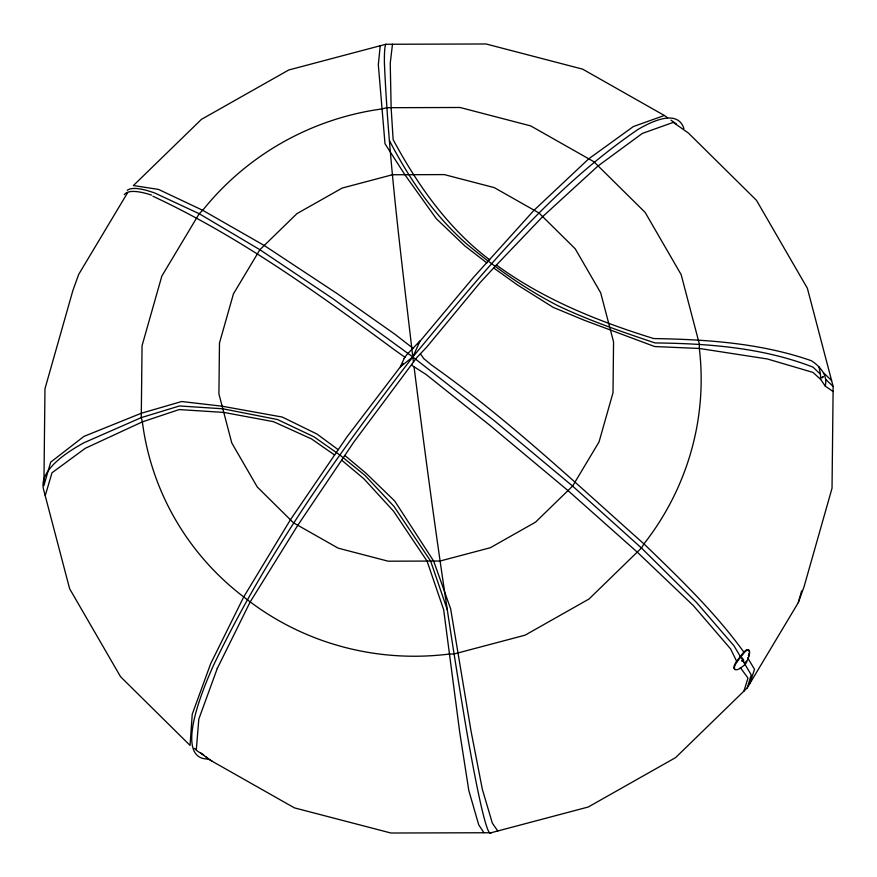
<?xml version="1.0" encoding="UTF-8"?>
<svg xmlns="http://www.w3.org/2000/svg" width="877" height="877" viewBox="0 0 877 877"><rect width="100%" height="100%" fill="white"/><g stroke="black" fill="none" stroke-linecap="round" stroke-linejoin="round"><path stroke-width="1.32" d="M217.277 668.493L250.186 601.918L297.796 525.268L353.837 442.052L416.805 357.575L426.693 347.139L480.179 282.504L495.22 266.279L542.677 216.63L598.092 165.906L642.304 133.436L673.273 122.385L688.467 133.096L756.467 200.307L807.377 288.281L833.15 386.483L832.032 488.237L804.088 586.603L798.278 602.652L747.226 687.919L675.586 757.618L588.248 807.015L491.153 832.733L390.923 833.018L294.387 807.86L208.123 758.967L205.777 756.643M496.415 265.029C543.51 299.463 598.257 321.377 653.661 338.555C706.84 339.443 760.798 343.06 811.357 360.721C819.798 366.126 828.052 375.312 825.235 386.066L833.095 391.526M380.212 45.768L378.327 64.81L385.003 143.74L404.878 174.709L436.22 218.592L464.635 245.735L486.888 262.925M392.479 44.256L390.243 63.177L391.131 107.685L393.137 139.673C417.616 185.069 448.125 228.568 489.717 259.822M420.39 353.782L423.799 358.638L431.594 365.062C507.29 418.625 574.742 482.405 643.926 543.872C679.269 577.976 714.908 612.19 743.839 652.093L744.42 652.411A13.056 3.738 -61.6 0 1 749.616 651.754A13.056 3.738 -61.6 0 1 745.351 664.295L740.736 667.989A13.078 4.155 -46.1 0 1 736.943 661.916L730.618 648.925L693.29 605.547L637.228 552.104L567.989 490.572L489.991 425.422L426.047 374.457L411.697 365.249L411.806 364.404M798.278 602.652L801.611 590.945M45.22 495.713L51.995 472.769L85.31 448.279L142.381 421.87L179.171 409.57L223.767 412.409L273.394 421.64L311.554 438.938L334.608 455.01M747.226 687.919L751.227 674.873L744.759 663.977L746.261 661.115M743.926 691.131L747.971 678.042L740.243 667.518M749.594 683.961L754.527 669.37L747.664 657.805M217.397 668.142L198.838 719.03L196.273 750.219L212.135 761.236M741.734 660.732C743.104 661.828 743.499 657.005 742.227 661.203C745.318 661.499 742.83 658.112 740.396 656.61L733.917 645.713L696.481 602.444L641.46 547.993L572.604 486.077L494.606 420.927L412.793 356.972L332.734 298.575L259.877 249.715L199.189 213.714L154.812 193.028A392.03 48.388 38.4 0 0 127.275 190.331M127.614 192.688L78.722 274.348L72.912 290.397L44.968 388.763L43.905 485.595L50.702 462.146L83.94 436.406L141.318 413.242L181.692 401.523L222.144 406.215L282.295 417.068L317.046 434.082L338.226 449.704M734.992 669.228A13.078 4.155 -46.1 0 1 736.461 661.444L743.839 652.093A13.056 3.738 -61.6 0 1 749.024 651.436M736.943 661.916L744.42 652.411M402.905 363.506L347.007 436.845L290.408 519.765L243.718 596.941L210.666 663.703L192.238 714.218L190.057 745.406L120.533 676.693L69.623 588.719L43.85 490.517A392.03 83.501 -7 0 1 83.896 442.775L141.263 417.627L179.456 405.963L222.824 408.792L277.505 419.535L313.955 436.812L339.881 455.01L365.029 475.411L394.08 506.522L430.629 561.072L447.391 610.008M417.715 344.014L473.448 277.417L534.093 210.195L588.752 158.814L633.315 126.584L664.349 115.468L667.66 117.814M664.349 115.468L582.613 69.14L486.077 43.982L385.847 44.267L288.752 69.985L201.414 119.382L133.414 185.54L158.529 189.421L202.708 210.294L264.218 245.483L337.557 293.872L394.76 334.126L413.111 348.366M382.317 108.847L386.647 107.707L460.03 107.487L530.695 125.904L593.839 161.697L645.165 212.431L681.155 274.633L699.386 344.069L699.331 348.465A272.736 266.268 -17.5 0 1 643.948 543.883L641.46 547.993L589.015 599.013L525.071 635.178L453.99 654.001L449.517 654.012A273.613 267.134 -17.5 0 1 250.208 601.896M152.905 196.229C239.969 236.845 318.011 293.422 395.023 350.23L405.021 357.312M749.002 655.919L748.421 655.601A13.056 3.738 -61.6 0 0 748.936 653.277M740.396 656.61L742.94 660.238L742.359 659.932M744.759 663.977L745.351 664.295L742.797 660.666L745.253 664.448M250.186 601.918L243.718 596.941A273.142 266.663 -17.5 0 1 142.37 421.87L141.263 417.627L142.063 345.681L161.817 276.123L199.189 213.714L202.708 210.294A272.67 266.202 -17.5 0 1 382.317 108.88M194.321 748.399L196.459 749.89M200.723 752.883L203.924 755.119M670.971 120.16L676.485 124.063M493.674 267.945L517.298 284.839L553.179 307.356L584.235 320.237L654.691 346.547L699.331 348.465L767.353 358.967L812.99 372.407L820.653 379.39L825.235 386.066M344.88 455.503L365.884 473.098L394.683 500.975L433.655 561.061L450.625 608.77L471.048 731.177L482.35 789.333L492.337 823.141L497.763 830.979M341.723 460.217L363.812 478.71L393.576 511.203L427.044 561.083L443.663 609.668L459.723 732.295L468.822 790.55L478.721 824.818L483.951 832.755M823.876 373.131L831.593 380.563M820.653 379.39L820.477 374.304L813.045 367.156C762.837 347.61 708.452 343.51 655.02 342.94C622.231 331.912 589.454 320.664 558.145 305.832C524.906 288.829 494.551 267.09 465.884 243.28C433.666 214.69 409.219 178.744 389.498 140.682M825.728 379.346L833.15 386.483M820.477 374.304L819.008 366.882M413.495 362.387L412.793 356.972C401.556 259.252 388.697 161.543 384.411 63.199A392.03 15.073 82.5 0 1 385.847 44.267M414.021 366.553C429.401 488.774 446.24 610.831 466.882 732.273A392.03 15.073 82.5 0 0 491.153 832.755M208.112 758.989A392.03 69.7 -52.9 0 1 213.144 666.125C266.049 554.955 337.788 454.133 412.793 356.972C480.98 274.961 549.188 189.881 638.16 129.336A392.03 69.7 -52.9 0 1 683.885 128.568M124.337 194.617A392.567 49.408 37.7 0 1 151.568 195.089M219.48 343.028L218.91 393.905L231.802 443.006L257.257 486.987L293.543 522.856L338.193 548.169L388.16 561.192L440.046 561.039L490.309 547.73L535.518 522.166L572.604 486.077L599.035 441.942L613.001 392.764L613.56 341.887L600.679 292.786L575.224 248.805L538.927 212.936L494.277 187.623L444.31 174.6L392.425 174.753L342.173 188.062L296.952 213.626L259.877 249.715L233.446 293.85L219.48 343.028M404.198 358.353L400.438 366.75L412.793 356.972L420.182 340.769L406.764 354.681L404.198 358.353M823.097 376.825L821.979 377.998L821.716 377.351L823.097 376.825"/></g></svg>
